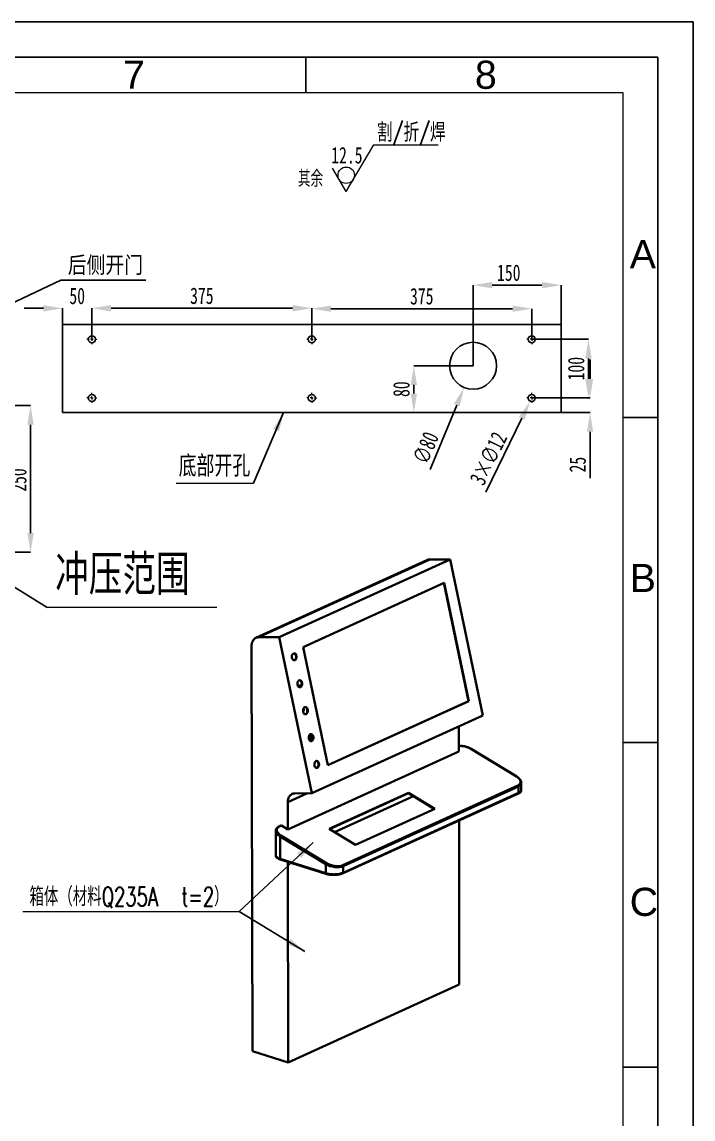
# Model space of a CAD drawing. Header units: millimetres. Extents: x 7903 to 12943, y 1512 to 5076.
# Drawn here: x 11798 to 12943, y 3206 to 5076 of the extents above; entities that cross this region are included whole.
import ezdxf

# ---------------------------------------------------------------- set-up
doc = ezdxf.new("R2010")
doc.units = ezdxf.units.MM
doc.layers.add('AM_BOR', color=7, linetype='Continuous', lineweight=50)
doc.styles.add('HZTXT', font='GENISO', dxfattribs={"bigfont": 'HZTXT'})
doc.styles.add('SLDTEXTSTYLE3', font='TXT', dxfattribs={"width": 0.7, "bigfont": 'bigfont'})
doc.styles.add('SLDTEXTSTYLE4', font='TXT', dxfattribs={"width": 0.7})
doc.styles.add('SLDTEXTSTYLE9', font='TXT', dxfattribs={"width": 0.7})
doc.styles.get("Standard").update_dxf_attribs({"font": 'arial.ttf'})
doc.dimstyles.new('SLDDIMSTYLE0', dxfattribs={"dimtxt": 28, "dimasz": 32.64, "dimexe": 0, "dimexo": 0.0625, "dimgap": 7, "dimtad": 1, "dimdec": 3, "dimrnd": 1e-09, "dimzin": 12, "dimdsep": 46, "dimtxsty": 'SLDTEXTSTYLE9', "dimsah": 1, "dimcen": 0.09, "dimadec": 0, "dimazin": 3, "dimtfac": 1, "dimtdec": 3, "dimtofl": 0, "dimtmove": 0, "dimatfit": 3, "dimfxl": 1, "dimfrac": 2, "dimtolj": 1, "dimtzin": 12, "dimarcsym": 0})
doc.dimstyles.new('SLDDIMSTYLE1', dxfattribs={"dimtxt": 28, "dimasz": 32.64, "dimexe": 0, "dimexo": 0.0625, "dimgap": 7, "dimtad": 0, "dimtih": 1, "dimtoh": 1, "dimdec": 3, "dimrnd": 1e-09, "dimzin": 12, "dimdsep": 46, "dimtxsty": 'SLDTEXTSTYLE9', "dimsah": 1, "dimcen": 0, "dimadec": 0, "dimazin": 3, "dimtfac": 1, "dimtdec": 3, "dimtmove": 0, "dimatfit": 3, "dimfxl": 1, "dimfrac": 2, "dimtolj": 1, "dimtzin": 12, "dimarcsym": 0})
doc.dimstyles.new('SLDDIMSTYLE11', dxfattribs={"dimtxt": 0.18, "dimasz": 32.64, "dimexe": 0, "dimexo": 0.0625, "dimgap": 0, "dimtad": 0, "dimtih": 1, "dimtoh": 1, "dimdec": 0, "dimrnd": 1e-09, "dimzin": 0, "dimdsep": 46, "dimtxsty": 'Standard', "dimsah": 1, "dimcen": 0.09, "dimadec": 0, "dimazin": 0, "dimtfac": 32.64, "dimtdec": 0, "dimtofl": 0, "dimtmove": 0, "dimatfit": 3, "dimfxl": 1, "dimfrac": 2, "dimtolj": 1, "dimtzin": 0, "dimarcsym": 0})
doc.dimstyles.new('SLDDIMSTYLE9', dxfattribs={"dimtxt": 28, "dimasz": 32.64, "dimexe": 0, "dimexo": 0.0625, "dimgap": 7, "dimtad": 1, "dimdec": 3, "dimlfac": 1.25, "dimrnd": 1e-09, "dimzin": 12, "dimdsep": 46, "dimtxsty": 'SLDTEXTSTYLE9', "dimsah": 1, "dimcen": 0.09, "dimadec": 0, "dimazin": 3, "dimtfac": 1, "dimtdec": 3, "dimtofl": 0, "dimtmove": 0, "dimatfit": 3, "dimfxl": 1, "dimfrac": 2, "dimtolj": 1, "dimtzin": 12, "dimarcsym": 0})

# ---------------------------------------------------------------- blocks, each defined once
blk = doc.blocks.new('JG-A3')
at = {"layer": 'AM_BOR', "color": 1, "lineweight": 25}
for p, q in [((0, 297), (420, 297)), ((420, 297), (420, 0)), ((15, 292), (415, 292)), ((365, 292), (365, 287)), ((415, 292), (415, 5)), ((415, 240.83), (410, 240.83)), ((415, 194.66), (410, 194.66)), ((415, 148.5), (410, 148.5))]:
    blk.add_line(p, q, dxfattribs=at)
at = {"layer": 'AM_BOR', "color": 50, "lineweight": 20}
for p, q in [((20, 287), (410, 287)), ((410, 287), (410, 10))]:
    blk.add_line(p, q, dxfattribs=at)
at = {"layer": 'AM_BOR', "color": 1, "lineweight": 25}
for s, p in [('7', (339, 287.5)), ('8', (389, 287.5)), ('A', (411, 262)), ('B', (411, 216)), ('C', (411, 170))]:
    blk.add_text(s, height=4, dxfattribs=at).set_placement(p)
blk = doc.blocks.new('SW_SFSYMBOL_0')
at = {"color": 0, "linetype": 'Continuous', "lineweight": 0}
for p, q in [((-52.4, -80), (-5.2, 0)), ((-5.2, 0), (104.3, 0)), ((-52.4, -80), (-76, -40))]:
    blk.add_line(p, q, dxfattribs=at)
blk.add_circle((-52.4, -52), 14, dxfattribs=at)
at = {"color": 0, "linetype": 'Continuous', "lineweight": 0, "char_height": 28, "attachment_point": 1}
for s, insert, style in [('{\\fSimSun|b0|i0|c134|p2;割\\Ftxt,bigfont|c134;/\\fSimSun|b0|i0|c134|p2;折\\Ftxt,bigfont|c134;/\\fSimSun|b0|i0|c134|p2;焊}', (0, 36.1), 'SLDTEXTSTYLE3'), ('12.5', (-77.9, -3.9), 'SLDTEXTSTYLE4'), ('其余', (-134.9, -43.9), 'SLDTEXTSTYLE3')]:
    blk.add_mtext(s, dxfattribs=dict(at, insert=insert, style=style))
blk = doc.blocks.new('工程图视图8')
at = {"color": 7, "linetype": 'Continuous', "lineweight": 35}
for p, q in [((257.9, 503.1), (-33.7, 370.4)), ((-29.2, 371.4), (262.5, 504.1)), ((5.6, 371.5), (297.3, 504.2)), ((297.3, 504.2), (262.5, 504.1)), ((352.9, 238.1), (297.3, 504.2)), ((286.9, 464.1), (46.7, 354.8)), ((328.8, 262.7), (286.7, 464)), ((329, 262.7), (286.9, 464.1)), ((-41.2, 356.2), (-39.9, -333.9)), ((5.6, 371.5), (-29.2, 371.4)), ((61.3, 105.4), (5.6, 371.5)), ((46.7, 354.8), (88.8, 153.4)), ((42.8, 290), (39.4, 288.4)), ((43.7, 291.1), (44.3, 292.8)), ((88.8, 153.5), (328.8, 262.7)), ((88.8, 153.4), (329, 262.7)), ((328.8, 262.7), (329, 262.7)), ((47.1, 248.5), (46.9, 248.8)), ((47.9, 248.3), (47.1, 248.5)), ((47.2, 249.6), (47.9, 248.3)), ((61.3, 105.4), (352.9, 238.1)), ((58.9, 206.1), (58.1, 203.8)), ((59, 203.5), (59.9, 206.3)), ((312.2, 176.4), (312.1, 219.6)), ((56.6, 199), (58.3, 195.5)), ((59, 203.5), (58.1, 203.8)), ((59, 202.1), (58.1, 202.3)), ((59.9, 198.8), (58.1, 202.3)), ((59, 202.1), (60.7, 198.6)), ((60.7, 198.6), (59.9, 198.8)), ((20.6, 43.7), (312.2, 176.4)), ((410.4, 133.9), (332.7, 181.1)), ((410.9, 133.9), (333.3, 181.1)), ((68.2, 149), (72.2, 150.8)), ((68.2, 149), (72.2, 150.8)), ((114.3, -17), (412.8, 118.9)), ((413.7, 117.1), (115.2, -18.7)), ((413.7, 106), (413.7, 117.1)), ((418.7, 111.2), (418.7, 123.4)), ((20.5, 90.1), (54.2, 105.4)), ((32.6, 105.3), (61.3, 105.4)), ((226.6, 106.3), (91.1, 44.6)), ((226.4, 105.4), (91.9, 44.1)), ((100.2, 39.1), (234.7, 100.3)), ((413.7, 106), (115.2, -29.9)), ((413.7, 106), (115.2, -29.9)), ((413.7, 105), (115.2, -30.8)), ((226.4, 105.4), (226.6, 106.3)), ((270.6, 78.5), (226.4, 105.4)), ((271.5, 78.9), (226.6, 106.3)), ((413.7, 105), (413.7, 106)), ((418.7, 110.2), (418.7, 111.2)), ((20.6, 43.7), (20.5, 90.1)), ((136, 17.3), (271.5, 78.9)), ((313, -220.7), (312.5, 58.9)), ((-0.1, 41.5), (0, 0)), ((8.9, 50.4), (5.5, 48.8)), ((9.9, 50.3), (6.4, 48.7)), ((20.6, 43.7), (9.9, 50.3)), ((91.1, 44.6), (136, 17.3)), ((85.2, -15.3), (7.5, 31.9)), ((7.5, 31.9), (7.6, -6.2)), ((8.8, 33.7), (86.5, -13.5)), ((0, 0), (0, -1)), ((85.2, -30.9), (7.6, -6.2)), ((7.6, -7.2), (7.6, -6.2)), ((7.6, -6.2), (85.2, -30.9)), ((85.2, -31.9), (7.6, -7.2)), ((21.4, -353.4), (20.7, -11.4)), ((85.2, -30.9), (85.2, -15.3)), ((115.2, -18.7), (115.2, -29.9)), ((85.2, -31.9), (85.2, -30.9)), ((115.2, -30.8), (115.2, -29.9)), ((21.4, -353.4), (313, -220.7)), ((21.4, -353.4), (-39.9, -333.9))]:
    blk.add_line(p, q, dxfattribs=at)
at = {"color": 7, "linetype": 'Continuous', "lineweight": 35, "flags": 128}
for points in [[(-29.2, 371.4), (-30.7, 371.2), (-32.2, 370.9), (-33.7, 370.4), (-35, 369.7), (-36.2, 368.8), (-37.4, 367.7), (-38.4, 366.4), (-39.2, 365), (-39.9, 363.5), (-40.5, 361.8), (-40.9, 360), (-41.2, 358.1), (-41.2, 356.2)], [(30.2, 343.8), (29.6, 343.4), (28.9, 342.8), (28.4, 342.1), (28, 341.3), (27.7, 340.3), (27.5, 339.3), (27.4, 338.2), (27.4, 337.1), (27.6, 336.1), (27.9, 335.1), (28.3, 334.2), (28.9, 333.5), (29.5, 332.9), (30.1, 332.4), (30.8, 332.2), (31.6, 332.1), (32.3, 332.2), (33, 332.5), (33.6, 333), (34.2, 333.7), (34.7, 334.5), (35, 335.4), (35.3, 336.4), (35.4, 337.4), (35.5, 338.5), (35.3, 339.6), (35.1, 340.6), (34.7, 341.5), (34.3, 342.4), (33.7, 343), (33.1, 343.6), (32.4, 343.9), (31.7, 344.1), (30.9, 344), (30.2, 343.8)], [(31, 344.1), (31.2, 344), (31.9, 343.8), (32.6, 343.3), (33.2, 342.7), (33.7, 342), (34.1, 341.1), (34.4, 340.1), (34.6, 339.1), (34.7, 338), (34.6, 336.9), (34.4, 335.9), (34.1, 334.9), (33.6, 334.1), (33.1, 333.3), (32.5, 332.8), (31.8, 332.3)], [(31.8, 332.3), (31.1, 332.1), (31.1, 332.1)], [(39.8, 297.9), (39.1, 297.5), (38.5, 296.9), (38, 296.2), (37.6, 295.4), (37.3, 294.4), (37.1, 293.4), (37, 292.3), (37, 291.2), (37.2, 290.2), (37.5, 289.2), (37.9, 288.3), (38.5, 287.6), (39.1, 287), (39.7, 286.5), (40.4, 286.3), (41.1, 286.2), (41.9, 286.3), (42.6, 286.6), (43.2, 287.1), (43.8, 287.8), (44.3, 288.6), (44.6, 289.5), (44.9, 290.5), (45, 291.6), (45, 292.6), (44.9, 293.7), (44.7, 294.7), (44.3, 295.6), (43.8, 296.5), (43.3, 297.1), (42.7, 297.7), (42, 298), (41.3, 298.2), (40.5, 298.1), (39.8, 297.9)], [(40.6, 298.2), (40.8, 298.1), (41.5, 297.9), (42.2, 297.4), (42.8, 296.8), (43.3, 296.1), (43.7, 295.2), (44, 294.2), (44.2, 293.2), (44.3, 292.1), (44.2, 291), (44, 290), (43.7, 289), (43.2, 288.2), (42.7, 287.4), (42.1, 286.9), (41.4, 286.4)], [(41.4, 286.4), (40.7, 286.2), (40.7, 286.2)], [(49.4, 252), (48.7, 251.6), (48.1, 251), (47.6, 250.3), (47.2, 249.5), (46.9, 248.5), (46.6, 247.5), (46.6, 246.4), (46.6, 245.3), (46.8, 244.3), (47.1, 243.3), (47.5, 242.4), (48.1, 241.7), (48.7, 241.1), (49.3, 240.6), (50, 240.4), (50.7, 240.3), (51.5, 240.4), (52.2, 240.7), (52.8, 241.2), (53.4, 241.9), (53.9, 242.7), (54.2, 243.6), (54.5, 244.6), (54.6, 245.7), (54.6, 246.7), (54.5, 247.8), (54.3, 248.8), (53.9, 249.7), (53.4, 250.6), (52.9, 251.2), (52.3, 251.8), (51.6, 252.1), (50.8, 252.3), (50.1, 252.3), (49.4, 252)], [(50.2, 252.3), (50.4, 252.2), (51.1, 252), (51.8, 251.5), (52.4, 250.9), (52.9, 250.2), (53.3, 249.3), (53.6, 248.3), (53.8, 247.3), (53.9, 246.2), (53.8, 245.1), (53.6, 244.1), (53.3, 243.1), (52.8, 242.3), (52.3, 241.5), (51.7, 241), (51, 240.6)], [(51, 240.6), (50.3, 240.3), (50.3, 240.3)], [(59, 206.1), (58.3, 205.7), (57.7, 205.2), (57.2, 204.4), (56.8, 203.6), (56.4, 202.6), (56.2, 201.6), (56.2, 200.5), (56.2, 199.4), (56.4, 198.4), (56.7, 197.4), (57.1, 196.5), (57.7, 195.8), (58.3, 195.2), (58.9, 194.7), (59.6, 194.5), (60.3, 194.4), (61.1, 194.5), (61.8, 194.8), (62.4, 195.3), (63, 196), (63.5, 196.8), (63.8, 197.7), (64.1, 198.7), (64.2, 199.8), (64.2, 200.8), (64.1, 201.9), (63.9, 202.9), (63.5, 203.8), (63, 204.7), (62.5, 205.3), (61.8, 205.9), (61.2, 206.2), (60.4, 206.4), (59.7, 206.4), (59, 206.1)], [(59.8, 206.4), (60, 206.3), (60.7, 206.1), (61.4, 205.6), (62, 205), (62.5, 204.3), (62.9, 203.4), (63.2, 202.4), (63.4, 201.4), (63.5, 200.3), (63.4, 199.2), (63.2, 198.2), (62.9, 197.2), (62.4, 196.4), (61.9, 195.6), (61.3, 195.1), (60.6, 194.7)], [(58.3, 195.5), (58.6, 195.2), (58.9, 195), (59.4, 195), (59.8, 195.2), (60.2, 195.6), (60.5, 196.2), (60.8, 196.8), (60.9, 197.4), (60.8, 198.1), (60.7, 198.6)], [(60.6, 194.7), (59.9, 194.4), (59.9, 194.4)], [(68.6, 160.2), (67.9, 159.8), (67.3, 159.3), (66.8, 158.5), (66.4, 157.7), (66, 156.7), (65.8, 155.7), (65.8, 154.6), (65.8, 153.5), (66, 152.5), (66.3, 151.5), (66.7, 150.6), (67.3, 149.9), (67.8, 149.3), (68.5, 148.8), (69.2, 148.6), (69.9, 148.5), (70.7, 148.6), (71.4, 148.9), (72, 149.4), (72.6, 150.1), (73, 150.9), (73.4, 151.8), (73.7, 152.8), (73.8, 153.9), (73.8, 154.9), (73.7, 156), (73.5, 157), (73.1, 157.9), (72.6, 158.8), (72.1, 159.5), (71.4, 160), (70.8, 160.3), (70, 160.5), (69.3, 160.5), (68.6, 160.2)], [(69.4, 160.5), (69.6, 160.4), (70.3, 160.2), (71, 159.7), (71.6, 159.1), (72.1, 158.4), (72.5, 157.5), (72.8, 156.5), (73, 155.5), (73.1, 154.4), (73, 153.3), (72.8, 152.3), (72.5, 151.3), (72, 150.5), (71.5, 149.7), (70.9, 149.2), (70.2, 148.8)], [(70.2, 148.8), (69.5, 148.5), (69.4, 148.5)], [(20.5, 90.1), (20.6, 92), (20.8, 93.9), (21.2, 95.7), (21.8, 97.4), (22.5, 99), (23.4, 100.4), (24.4, 101.6), (25.5, 102.7), (26.7, 103.6), (28.1, 104.3), (29.5, 104.9), (31, 105.2), (32.6, 105.3)], [(418.7, 111.2), (418.7, 111.1), (418.6, 110.3), (418.3, 109.5), (417.8, 108.8), (417, 108), (416.1, 107.3), (415, 106.6), (413.7, 106)], [(418.7, 111.2), (418.7, 111.1), (418.6, 110.3), (418.3, 109.5), (417.8, 108.8), (417, 108), (416.1, 107.3), (415, 106.6), (413.7, 106)], [(418.7, 110.2), (418.7, 110.1), (418.6, 109.3), (418.3, 108.5), (417.8, 107.8), (417, 107), (416.1, 106.3), (415, 105.6), (413.7, 105)], [(7.6, -6.2), (6.1, -5.7), (4.7, -5.1), (3.5, -4.4), (2.4, -3.7), (1.5, -3), (0.8, -2.3), (0.4, -1.5), (0.1, -0.7), (0, 0)], [(7.6, -6.2), (6.1, -5.7), (4.7, -5.1), (3.5, -4.4), (2.4, -3.7), (1.5, -3), (0.8, -2.3), (0.4, -1.5), (0.1, -0.7), (0, 0)], [(7.6, -7.2), (6.1, -6.6), (4.7, -6.1), (3.5, -5.4), (2.4, -4.7), (1.5, -4), (0.9, -3.2), (0.4, -2.5), (0.1, -1.7), (0, -1)], [(115.2, -29.9), (113.8, -30.4), (112.3, -31), (110.6, -31.4), (108.8, -31.8), (106.8, -32.2), (104.9, -32.4), (102.8, -32.6), (100.8, -32.7), (98.7, -32.8), (96.6, -32.7), (94.5, -32.6), (92.5, -32.4), (90.5, -32.1), (88.6, -31.8), (86.9, -31.4), (85.2, -30.9)], [(115.2, -29.9), (113.8, -30.4), (112.3, -31), (110.6, -31.4), (108.8, -31.8), (106.8, -32.2), (104.9, -32.4), (102.8, -32.6), (100.8, -32.7), (98.7, -32.8), (96.6, -32.7), (94.5, -32.6), (92.5, -32.4), (90.5, -32.1), (88.6, -31.8), (86.9, -31.4), (85.2, -30.9)], [(115.2, -30.8), (113.8, -31.4), (112.3, -32), (110.6, -32.4), (108.8, -32.8), (106.9, -33.2), (104.9, -33.4), (102.8, -33.6), (100.8, -33.7), (98.7, -33.8), (96.6, -33.7), (94.5, -33.6), (92.5, -33.4), (90.5, -33.1), (88.6, -32.8), (86.9, -32.4), (85.2, -31.9)]]:
    blk.add_lwpolyline(points, dxfattribs=at)
at = {"color": 7, "linetype": 'Continuous', "lineweight": 35}
for centre, radius, start, end in [((262.4, 493), 11.1, 89.9137, 114.3184), ((40.4, 286.4), 2.24, 118.4401, 150.5518), ((41.8, 291.6), 1.92, 299.9061, 344.3993), ((44.2, 247.5), 3.04, 322.2761, 19.5545), ((45.2, 247.2), 2.89, 302.0802, 21.0223), ((55.9, 198.7), 0.722, 23.9793, 64.4653), ((60, 203.1), 2.03, 158.7292, 201.5005), ((57.3, 197.8), 2.77, 294.9464, 22.5852), ((60.8, 202.8), 2.03, 158.7292, 201.5005), ((333, 180.6), 0.562, 62.832, 121.2818), ((410.6, 133.4), 0.562, 62.8164, 121.2834), ((411.6, 117.1), 2.11, 0.5052, 56.3949), ((5.8, 47.9), 1, 54.959, 111.8623), ((9.3, 49.4), 1, 54.9588, 111.8663), ((10.2, 31.3), 2.76, 120.2004, 168.041), ((87.9, -15.9), 2.76, 120.2004, 168.041), ((113.1, -18.7), 2.11, 0.5052, 56.3949)]:
    blk.add_arc(centre, radius, start, end, dxfattribs=at)
for centre, major_axis, ratio, start_param, end_param in [((320, 175.3), (19.6, -4.5), 0.504354, 0.987465, 2.09347), ((397.7, 128.1), (19.6, -4.5), 0.504354, 5.699854, 7.27065), ((397.4, 126.7), (21.2, -4.4), 0.496934, 5.68833, 6.383433), ((397.4, 126.7), (21.2, -4.4), 0.496934, 0.100248, 0.10472), ((21.3, 38.2), (21.2, -4.4), 0.496934, 3.241841, 3.246312), ((21.3, 38.2), (21.2, -4.4), 0.496934, 3.246312, 4.117533), ((21.5, 39.5), (19.6, -4.5), 0.504354, 2.558261, 4.129057), ((98.9, -9.1), (21.2, -4.4), 0.496934, 4.117533, 5.68833), ((99.2, -7.8), (19.6, -4.5), 0.504354, 4.129057, 5.699854)]:
    blk.add_ellipse(centre, major_axis=major_axis, ratio=ratio, start_param=start_param, end_param=end_param, dxfattribs=at)
for points, knots in [([(333.3, 181.1), (333, 181.3), (332.3, 181.7), (330.9, 182.4), (329.3, 183.2), (327.5, 183.9), (325.7, 184.5), (323.9, 185.1), (322, 185.5), (320.2, 185.9), (318.3, 186.2), (316.4, 186.4), (314.6, 186.4), (313.2, 186.5), (312.4, 186.4), (312.2, 186.4)], [0, 0, 0, 0, 0.045217, 0.130915, 0.216368, 0.301535, 0.386407, 0.470978, 0.555254, 0.639244, 0.722971, 0.806464, 0.889767, 0.972933, 1, 1, 1, 1]), ([(418.7, 123.4), (418.7, 123.5), (418.7, 124), (418.6, 124.9), (418.3, 125.9), (417.8, 127), (417.2, 128.2), (416.4, 129.2), (415.5, 130.3), (414.4, 131.4), (413.1, 132.4), (412, 133.2), (411.2, 133.7), (410.9, 133.9)], [0, 0, 0, 0, 0.035279, 0.128415, 0.223275, 0.32048, 0.420151, 0.521941, 0.625229, 0.729374, 0.833878, 0.93838, 1, 1, 1, 1]), ([(5.5, 48.8), (5.3, 48.7), (4.6, 48.4), (3.6, 47.8), (2.6, 47), (1.7, 46.2), (1, 45.3), (0.5, 44.3), (0.1, 43.2), (-0.1, 42.3), (-0.1, 41.7), (-0.1, 41.5)], [0, 0, 0, 0, 0.067552, 0.195308, 0.322624, 0.44844, 0.571923, 0.692668, 0.810994, 0.927895, 1, 1, 1, 1])]:
    blk.add_open_spline(points, degree=3, knots=knots, dxfattribs=at)
blk = doc.blocks.new('SW_NOTE_0_5')
at = {"color": 0, "linetype": 'Continuous', "lineweight": 0}
for p in [(-368.9, -0.1), (-34.1, 0)]:
    blk.add_line(p, (0, 0), dxfattribs=at)
at = {"color": 0, "linetype": 'Continuous', "lineweight": 0, "insert": (-357.5, 41.1), "char_height": 32, "attachment_point": 1, "style": 'SLDTEXTSTYLE3'}
blk.add_mtext('箱体（材料Q235A  t=2）', dxfattribs=at)
blk = doc.blocks.new('*D277')
at = {"color": 0, "linetype": 'Continuous', "lineweight": -2, "transparency": 16777216}
for p, q in [((11570, 4422.3), (11812.9, 4422.3)), ((11812.9, 4389.6), (11812.9, 4204.9)), ((11570, 4172.3), (11812.9, 4172.3))]:
    blk.add_line(p, q, dxfattribs=at)
at = {"color": 0, "linetype": 'Continuous', "transparency": 16777216}
for points in [[(11807.5, 4389.6), (11818.4, 4389.6), (11812.9, 4422.3)], [(11807.5, 4204.9), (11818.4, 4204.9), (11812.9, 4172.3)]]:
    blk.add_solid(points, dxfattribs=at)
at = {"layer": 'Defpoints', "color": 0, "linetype": 'Continuous', "transparency": 16777216}
for p in [(11569.9, 4422.3), (11569.9, 4172.3), (11812.9, 4172.3)]:
    blk.add_point(p, dxfattribs=at)
at = {"color": 0, "linetype": 'Continuous', "lineweight": 18, "transparency": 16777216, "insert": (11777.9, 4295.3), "char_height": 28, "attachment_point": 2, "rotation": 90, "style": 'SLDTEXTSTYLE9'}
blk.add_mtext('\\A1;250', dxfattribs=at)
blk = doc.blocks.new('SW_NOTE_0_8')
at = {"color": 0, "linetype": 'Continuous', "lineweight": 0}
for p in [(12.13, 0), (144.53, 0)]:
    blk.add_line(p, (0, 0), dxfattribs=at)
at = {"color": 0, "linetype": 'Continuous', "lineweight": 0, "insert": (6.84, 44.13), "char_height": 30, "attachment_point": 1, "style": 'SLDTEXTSTYLE3'}
blk.add_mtext('{\\fSimSun|b0|i0|c128|p2;冲\\fSimSun|b0|i0|c134|p2;压\\fSimSun|b0|i0|c128|p2;范围}', dxfattribs=at)
blk = doc.blocks.new('SW_CENTERMARKSYMBOL_16')
at = {"color": 0, "linetype": 'Continuous', "lineweight": 0}
for p, q in [((-5, 0), (-8.5, 0)), ((0, 0), (-2.5, 0)), ((0, 5), (0, 8.5)), ((0, 0), (0, 2.5)), ((0, 0), (0, -2.5)), ((0, 0), (2.5, 0)), ((5, 0), (8.5, 0)), ((0, -5), (0, -8.5))]:
    blk.add_line(p, q, dxfattribs=at)
blk = doc.blocks.new('*D327')
at = {"color": 0, "linetype": 'Continuous', "lineweight": -2, "transparency": 16777216}
for p, q in [((12667.4, 4435.2), (12667.5, 4435.2)), ((12667.5, 4435.1), (12667.5, 4435.3)), ((12589, 4274.7), (12650.5, 4400.5))]:
    blk.add_line(p, q, dxfattribs=at)
at = {"color": 0, "linetype": 'Continuous', "transparency": 16777216}
blk.add_solid([(12645.6, 4402.9), (12655.4, 4398.1), (12664.8, 4429.8)], dxfattribs=at)
at = {"layer": 'Defpoints', "color": 0, "linetype": 'Continuous', "transparency": 16777216}
for p in [(12670.1, 4440.6), (12664.8, 4429.8)]:
    blk.add_point(p, dxfattribs=at)
at = {"color": 0, "linetype": 'Continuous', "lineweight": 18, "transparency": 16777216, "insert": (12593.7, 4332.1), "char_height": 28, "attachment_point": 5, "rotation": 63.9391, "style": 'SLDTEXTSTYLE9'}
blk.add_mtext('\\A1;3{\\fSimSun|b0|i0|c134|p2;×}∅12', dxfattribs=at)
blk = doc.blocks.new('*D328')
at = {"color": 0, "linetype": 'Continuous', "lineweight": -2, "transparency": 16777216}
for p, q in [((11917.5, 4535.2), (11917.5, 4588.2)), ((11950.1, 4588.2), (12259.8, 4588.2)), ((12292.5, 4535.2), (12292.5, 4588.2))]:
    blk.add_line(p, q, dxfattribs=at)
at = {"color": 0, "linetype": 'Continuous', "transparency": 16777216}
for points in [[(11950.1, 4593.6), (11950.1, 4582.8), (11917.5, 4588.2)], [(12259.8, 4593.6), (12259.8, 4582.8), (12292.5, 4588.2)]]:
    blk.add_solid(points, dxfattribs=at)
at = {"layer": 'Defpoints', "color": 0, "linetype": 'Continuous', "transparency": 16777216}
for p in [(12292.5, 4588.2), (11917.5, 4535.2), (12292.5, 4535.2)]:
    blk.add_point(p, dxfattribs=at)
at = {"color": 0, "linetype": 'Continuous', "lineweight": 18, "transparency": 16777216, "insert": (12105, 4609.2), "char_height": 28, "attachment_point": 5, "style": 'SLDTEXTSTYLE9'}
blk.add_mtext('\\A1;375', dxfattribs=at)
blk = doc.blocks.new('*D329')
at = {"color": 0, "linetype": 'Continuous', "lineweight": -2, "transparency": 16777216}
for p, q in [((12292.5, 4535.2), (12292.5, 4587.4)), ((12325.1, 4587.4), (12634.8, 4587.4)), ((12667.5, 4535.2), (12667.5, 4587.4))]:
    blk.add_line(p, q, dxfattribs=at)
at = {"color": 0, "linetype": 'Continuous', "transparency": 16777216}
for points in [[(12325.1, 4592.8), (12325.1, 4581.9), (12292.5, 4587.4)], [(12634.8, 4592.8), (12634.8, 4581.9), (12667.5, 4587.4)]]:
    blk.add_solid(points, dxfattribs=at)
at = {"layer": 'Defpoints', "color": 0, "linetype": 'Continuous', "transparency": 16777216}
for p in [(12667.5, 4587.4), (12292.5, 4535.2), (12667.5, 4535.2)]:
    blk.add_point(p, dxfattribs=at)
at = {"color": 0, "linetype": 'Continuous', "lineweight": 18, "transparency": 16777216, "insert": (12480, 4608.4), "char_height": 28, "attachment_point": 5, "style": 'SLDTEXTSTYLE9'}
blk.add_mtext('\\A1;375', dxfattribs=at)
blk = doc.blocks.new('*D330')
at = {"color": 0, "linetype": 'Continuous', "lineweight": -2, "transparency": 16777216}
for p, q in [((12667.5, 4535.2), (12764.3, 4535.2)), ((12764.3, 4502.5), (12764.3, 4467.8)), ((12667.5, 4435.2), (12764.3, 4435.2))]:
    blk.add_line(p, q, dxfattribs=at)
at = {"color": 0, "linetype": 'Continuous', "transparency": 16777216}
for points in [[(12758.9, 4502.5), (12769.8, 4502.5), (12764.3, 4535.2)], [(12758.9, 4467.8), (12769.8, 4467.8), (12764.3, 4435.2)]]:
    blk.add_solid(points, dxfattribs=at)
at = {"layer": 'Defpoints', "color": 0, "linetype": 'Continuous', "transparency": 16777216}
for p in [(12667.5, 4535.2), (12667.5, 4435.2), (12764.3, 4435.2)]:
    blk.add_point(p, dxfattribs=at)
at = {"color": 0, "linetype": 'Continuous', "lineweight": 18, "transparency": 16777216, "insert": (12743.3, 4485.2), "char_height": 28, "attachment_point": 5, "rotation": 90, "style": 'SLDTEXTSTYLE9'}
blk.add_mtext('\\A1;100', dxfattribs=at)
blk = doc.blocks.new('*D331')
at = {"color": 0, "linetype": 'Continuous', "lineweight": -2, "transparency": 16777216}
for p, q in [((11834.8, 4588), (11802.2, 4588)), ((11867.5, 4536.5), (11867.5, 4588)), ((11917.5, 4535.2), (11917.5, 4588)), ((11950.1, 4588), (11982.7, 4588))]:
    blk.add_line(p, q, dxfattribs=at)
at = {"color": 0, "linetype": 'Continuous', "transparency": 16777216}
for points in [[(11834.8, 4593.4), (11834.8, 4582.6), (11867.5, 4588)], [(11950.1, 4593.4), (11950.1, 4582.6), (11917.5, 4588)]]:
    blk.add_solid(points, dxfattribs=at)
at = {"layer": 'Defpoints', "color": 0, "linetype": 'Continuous', "transparency": 16777216}
for p in [(11867.5, 4588), (11867.5, 4536.4), (11917.5, 4535.2)]:
    blk.add_point(p, dxfattribs=at)
at = {"color": 0, "linetype": 'Continuous', "lineweight": 18, "transparency": 16777216, "insert": (11892.5, 4609), "char_height": 28, "attachment_point": 5, "style": 'SLDTEXTSTYLE9'}
blk.add_mtext('\\A1;50', dxfattribs=at)
blk = doc.blocks.new('*D335')
at = {"color": 0, "linetype": 'Continuous', "lineweight": -2, "transparency": 16777216}
for p, q in [((12567.4, 4490.2), (12466.4, 4490.2)), ((12466.4, 4442.8), (12466.4, 4457.5)), ((12567.4, 4410.2), (12466.4, 4410.2))]:
    blk.add_line(p, q, dxfattribs=at)
at = {"color": 0, "linetype": 'Continuous', "transparency": 16777216}
for points in [[(12461, 4457.5), (12471.9, 4457.5), (12466.4, 4490.2)], [(12461, 4442.8), (12471.9, 4442.8), (12466.4, 4410.2)]]:
    blk.add_solid(points, dxfattribs=at)
at = {"layer": 'Defpoints', "color": 0, "linetype": 'Continuous', "transparency": 16777216}
for p in [(12466.4, 4490.2), (12567.5, 4490.2), (12567.5, 4410.2)]:
    blk.add_point(p, dxfattribs=at)
at = {"color": 0, "linetype": 'Continuous', "lineweight": 18, "transparency": 16777216, "insert": (12445.4, 4450.2), "char_height": 28, "attachment_point": 5, "rotation": 90, "style": 'SLDTEXTSTYLE9'}
blk.add_mtext('\\A1;80', dxfattribs=at)
blk = doc.blocks.new('*D336')
at = {"color": 0, "linetype": 'Continuous', "lineweight": -2, "transparency": 16777216}
for p, q in [((12567.5, 4490.2), (12567.5, 4627.5)), ((12600.1, 4627.5), (12684.8, 4627.5)), ((12717.5, 4490.2), (12717.5, 4627.5))]:
    blk.add_line(p, q, dxfattribs=at)
at = {"color": 0, "linetype": 'Continuous', "transparency": 16777216}
for points in [[(12600.1, 4633), (12600.1, 4622.1), (12567.5, 4627.5)], [(12684.8, 4633), (12684.8, 4622.1), (12717.5, 4627.5)]]:
    blk.add_solid(points, dxfattribs=at)
at = {"layer": 'Defpoints', "color": 0, "linetype": 'Continuous', "transparency": 16777216}
for p in [(12717.5, 4627.5), (12567.5, 4490.1), (12717.5, 4490.1)]:
    blk.add_point(p, dxfattribs=at)
at = {"color": 0, "linetype": 'Continuous', "lineweight": 18, "transparency": 16777216, "insert": (12628.3, 4648.5), "char_height": 28, "attachment_point": 5, "style": 'SLDTEXTSTYLE9'}
blk.add_mtext('\\A1;150', dxfattribs=at)
blk = doc.blocks.new('*D337')
at = {"color": 0, "linetype": 'Continuous', "lineweight": -2, "transparency": 16777216}
for p, q in [((12567.4, 4490.1), (12567.5, 4490.1)), ((12567.5, 4490), (12567.5, 4490.2)), ((12494.3, 4313.1), (12539.7, 4423))]:
    blk.add_line(p, q, dxfattribs=at)
at = {"color": 0, "linetype": 'Continuous', "transparency": 16777216}
blk.add_solid([(12534.7, 4425.1), (12544.7, 4420.9), (12552.2, 4453.2)], dxfattribs=at)
at = {"layer": 'Defpoints', "color": 0, "linetype": 'Continuous', "transparency": 16777216}
for p in [(12582.7, 4527.1), (12552.2, 4453.2)]:
    blk.add_point(p, dxfattribs=at)
at = {"color": 0, "linetype": 'Continuous', "lineweight": 18, "transparency": 16777216, "insert": (12486.9, 4350.3), "char_height": 28, "attachment_point": 5, "rotation": 67.5424, "style": 'SLDTEXTSTYLE9'}
blk.add_mtext('\\A1;∅80', dxfattribs=at)
blk = doc.blocks.new('*D340')
at = {"color": 0, "linetype": 'Continuous', "lineweight": -2, "transparency": 16777216}
for p, q in [((12766.9, 4467.8), (12766.9, 4500.5)), ((12670.5, 4435.2), (12766.9, 4435.2)), ((12717.5, 4410.2), (12766.9, 4410.2)), ((12766.9, 4377.5), (12766.9, 4298.2))]:
    blk.add_line(p, q, dxfattribs=at)
at = {"color": 0, "linetype": 'Continuous', "transparency": 16777216}
for points in [[(12761.5, 4467.8), (12772.4, 4467.8), (12766.9, 4435.2)], [(12761.5, 4377.5), (12772.4, 4377.5), (12766.9, 4410.2)]]:
    blk.add_solid(points, dxfattribs=at)
at = {"layer": 'Defpoints', "color": 0, "linetype": 'Continuous', "transparency": 16777216}
for p in [(12670.5, 4435.2), (12717.5, 4410.2), (12766.9, 4410.2)]:
    blk.add_point(p, dxfattribs=at)
at = {"color": 0, "linetype": 'Continuous', "lineweight": 18, "transparency": 16777216, "insert": (12745.9, 4321.6), "char_height": 28, "attachment_point": 5, "rotation": 90, "style": 'SLDTEXTSTYLE9'}
blk.add_mtext('\\A1;25', dxfattribs=at)
blk = doc.blocks.new('SW_NOTE_0_4')
at = {"color": 0, "linetype": 'Continuous', "lineweight": 0}
blk.add_line((-131.5, 0), (0, 0), dxfattribs=at)
at = {"color": 0, "linetype": 'Continuous', "lineweight": 0, "insert": (-66.3, 46.2), "char_height": 32, "attachment_point": 2, "style": 'SLDTEXTSTYLE3'}
blk.add_mtext('{\\fSimSun|b0|i0|c134|p2;底部开孔}', dxfattribs=at)

msp = doc.modelspace()

# ---------------------------------------------------------------- linework, layer by layer
at = {"color": 7}
msp.add_line((11864.70765, 4636.08714), (12009.42476, 4636.08714), dxfattribs=at)
msp.add_lwpolyline([(11867.45882, 4410.17538), (12717.45882, 4410.17538), (12717.45882, 4560.17538), (11867.45882, 4560.17538)], close=True)
at = {"color": 7, "linetype": 'Continuous', "lineweight": -2}
for centre in [(11917.45882, 4535.17538), (12292.45882, 4535.17538), (12667.45882, 4535.17538), (11917.45882, 4435.17538), (12292.45882, 4435.17538), (12667.45882, 4435.17538)]:
    msp.add_circle(centre, 6, dxfattribs=at)
msp.add_circle((12567.45882, 4490.13038), 40)

# ---------------------------------------------------------------- block references
at = {"lineweight": 0, "xscale": 12, "yscale": 12, "zscale": 12}
msp.add_blockref('JG-A3', (7902.58391, 1512.2071), dxfattribs=at)
at = {"color": 7, "linetype": 'Continuous', "lineweight": 0}
for name, p in [('SW_SFSYMBOL_0', (12403.58404, 4866.90655)), ('SW_NOTE_0_4', (12192.80449, 4290.22329)), ('SW_NOTE_0_5', (12168.48577, 3559.88572))]:
    msp.add_blockref(name, p, dxfattribs=at)
at = {"color": 4, "linetype": 'Continuous', "lineweight": -2, "xscale": -1}
for p in [(11917.45882, 4535.17538), (12292.45882, 4535.17538), (12667.45882, 4535.17538), (11917.45882, 4435.17538), (12292.45882, 4435.17538), (12667.45882, 4435.17538)]:
    msp.add_blockref('SW_CENTERMARKSYMBOL_16', p, dxfattribs=at)
at = {"color": 7, "linetype": 'Continuous', "lineweight": 0, "xscale": 2, "yscale": 2, "zscale": 2}
msp.add_blockref('SW_NOTE_0_8', (11841.27365, 4077.77858), dxfattribs=at)
at = {"color": 7, "linetype": 'Continuous', "lineweight": 35}
msp.add_blockref('工程图视图8', (12231.00611, 3655.83178), dxfattribs=at)

# ---------------------------------------------------------------- texts
at = {"color": 7, "style": 'HZTXT'}
msp.add_text('后侧开门', height=32, dxfattribs=at).set_placement((11876.51525, 4644.84387))

# ---------------------------------------------------------------- dimensions: what is measured, and where the dimension line sits
at = {"color": 7, "linetype": 'Continuous', "lineweight": 18}
dim = msp.add_linear_dim(base=(12717.45882, 4627.53314), p1=(12567.45882, 4490.13038), p2=(12717.45882, 4490.13038), dimstyle='SLDDIMSTYLE0', dxfattribs=at)
dim.commit()
dim.dimension.update_dxf_attribs({"geometry": '*D336', "text_midpoint": (12628.32548, 4627.53314), "dimtype": 160})
for base, p1, p2, picture, middle in [((11867.45882, 4588.00291), (11917.45882, 4535.17538), (11867.45882, 4536.42538), '*D331', (11892.45882, 4609.00291)), ((12292.45882, 4588.19678), (11917.45882, 4535.17538), (12292.45882, 4535.17538), '*D328', (12104.95882, 4609.19678)), ((12667.45882, 4587.38053), (12292.45882, 4535.17538), (12667.45882, 4535.17538), '*D329', (12479.95882, 4608.38053))]:
    dim = msp.add_linear_dim(base=base, p1=p1, p2=p2, dimstyle='SLDDIMSTYLE0', dxfattribs=at)
    dim.commit()
    dim.dimension.update_dxf_attribs({"geometry": picture, "text_midpoint": middle})
dim = msp.add_diameter_dim_2p(p1=(12582.73884, 4527.09686), p2=(12552.17881, 4453.16389), dimstyle='SLDDIMSTYLE0', dxfattribs=at)
dim.commit()
dim.dimension.update_dxf_attribs({"geometry": '*D337', "text_midpoint": (12506.3275, 4342.2372), "dimtype": 163})
for base, p1, p2, picture, middle in [((12764.3135, 4435.17538), (12667.45882, 4535.17538), (12667.45882, 4435.17538), '*D330', (12743.3135, 4485.17538)), ((12466.41331, 4490.17538), (12567.45882, 4410.17538), (12567.45882, 4490.17538), '*D335', (12445.41331, 4450.17538)), ((12766.91808, 4410.17538), (12670.45882, 4435.17538), (12717.45882, 4410.17538), '*D340', (12745.91808, 4321.56205))]:
    dim = msp.add_linear_dim(base=base, p1=p1, p2=p2, angle=90, dimstyle='SLDDIMSTYLE0', dxfattribs=at)
    dim.commit()
    dim.dimension.update_dxf_attribs({"geometry": picture, "text_midpoint": middle})
dim = msp.add_diameter_dim_2p(p1=(12670.09478, 4440.56534), p2=(12664.82287, 4429.78541), text='3{\\fSimSun|b0|i0|c134|p2;×}<>', dimstyle='SLDDIMSTYLE0', dxfattribs=at)
dim.commit()
dim.dimension.update_dxf_attribs({"geometry": '*D327', "text_midpoint": (12593.69472, 4332.14414)})
dim = msp.add_linear_dim(base=(11812.91284, 4172.25565), p1=(11569.92424, 4422.25565), p2=(11569.92424, 4172.25565), angle=90, dimstyle='SLDDIMSTYLE0', dxfattribs=at)
dim.commit()
dim.dimension.update_dxf_attribs({"geometry": '*D277', "text_midpoint": (11812.91284, 4295.25565), "dimtype": 160})

# ---------------------------------------------------------------- leaders
at = {"color": 7, "linetype": 'Continuous', "lineweight": 0}
for points, dimstyle in [([(11646.88279, 4532.94373), (11864.70765, 4636.08714)], 'SLDDIMSTYLE11'), ([(12244.45481, 4410.17538), (12192.80449, 4290.22329)], 'SLDDIMSTYLE9'), ([(11569.92424, 4246.39629), (11841.27365, 4077.77858)], 'SLDDIMSTYLE1'), ([(12294.95593, 3677.35539), (12168.48577, 3559.88572)], 'SLDDIMSTYLE1'), ([(12280.75137, 3491.64912), (12168.48577, 3559.88572)], 'SLDDIMSTYLE1')]:
    msp.add_leader(points, dimstyle=dimstyle, dxfattribs=at)

doc.saveas('drawing.dxf')
